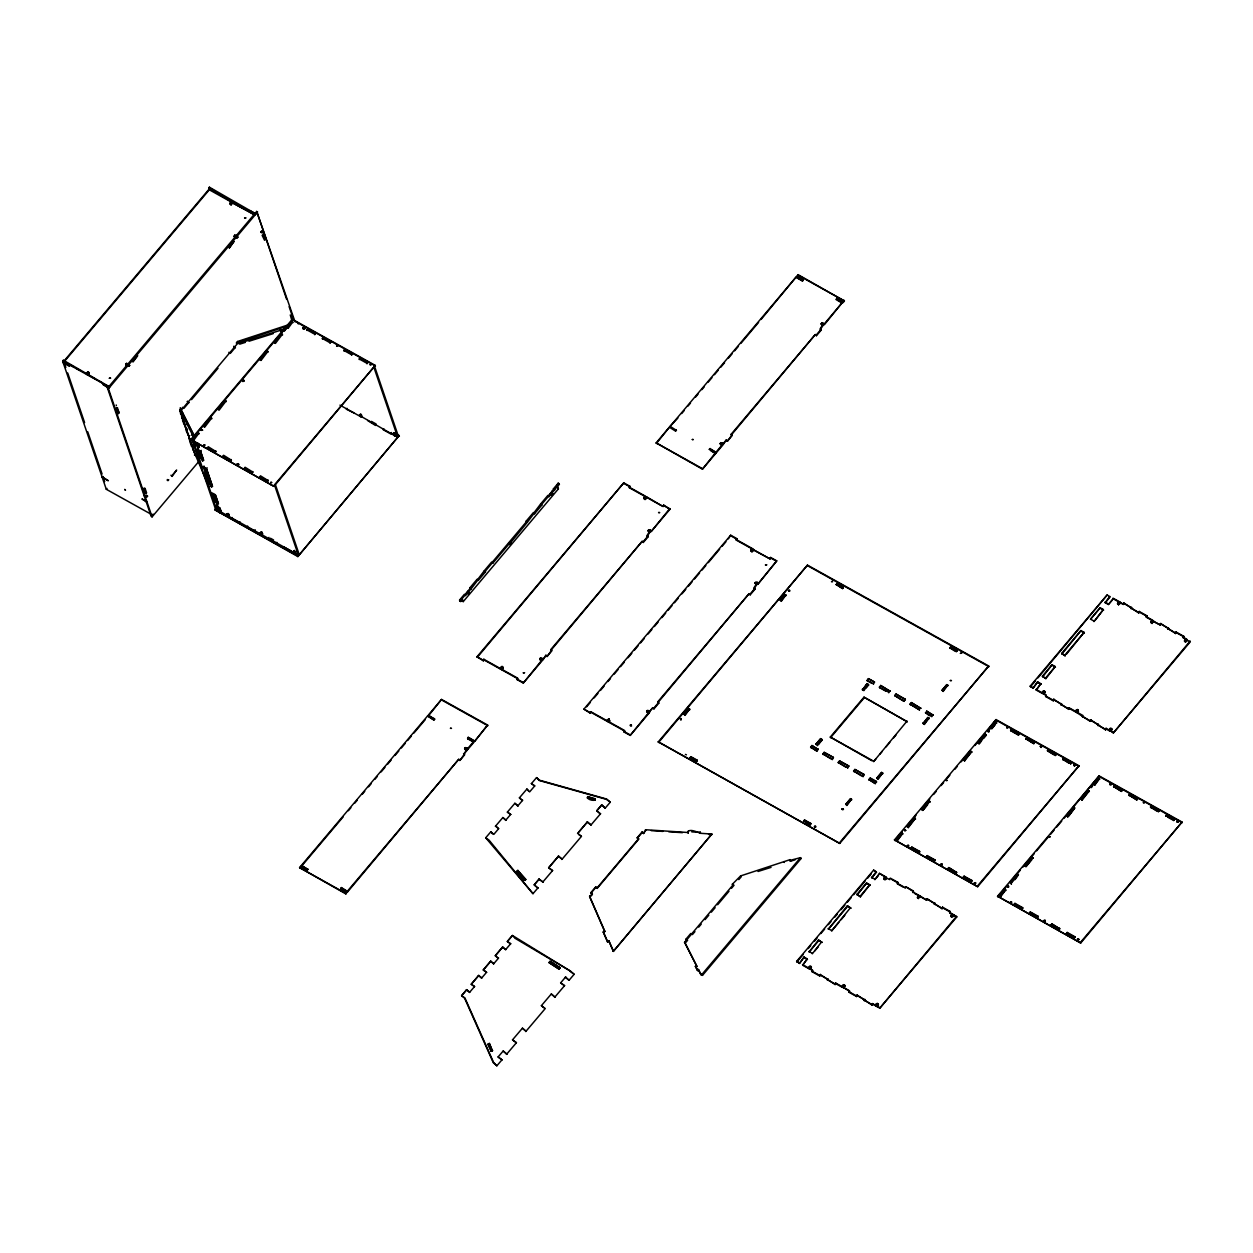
<?xml version="1.0" encoding="UTF-8"?>
<svg xmlns="http://www.w3.org/2000/svg" width="1253" height="1253" viewBox="0 0 1253 1253"><rect width="100%" height="100%" fill="white"/><g stroke="black" fill="none" stroke-linecap="round" stroke-linejoin="round"><path stroke-width="1.5" d="M200.84 430.39L201.999 430.28M227.827 516.126L228.626 516.44M261.329 534.765L262.128 535.094M360.707 416.904L361.506 417.343M394.194 435.668L394.993 435.981M1110.111 784.989L1111.113 785.004M261.219 231.539L261.25 232.275M688.336 831.099L688.226 833.057L688.336 831.099C692.502 828.343 702.134 835.438 700.176 831.867M288.3 324.84L237.569 341.489L237.443 342.492L288.174 325.827M298.261 323.963L298.386 322.976M587.281 798.036L587.845 796.61L595.332 798.834C595.551 802.218 585.511 799.226 587.845 796.61M594.752 800.26L595.332 798.834M146.523 495.577L146.194 496.611L146.758 495.577M262.237 534.138L261.11 534.123L262.457 534.404M294.815 553.074L295.536 552.213L295.614 553.732M395.134 435.12L393.975 434.885L395.322 435.308M685.422 754.416L686.425 754.807M280.359 329.633L280.703 331.262L281.001 330.447M790.11 859.636L790.455 861.265L790.11 859.636L740.601 875.925L732.3 884.289L734.023 885.307L731.501 888.283M116.184 404.985L116.404 405.627M243.708 380.943L242.596 380.802L243.724 380.567M631.528 726.098L630.525 726.082M908.676 846.433L908.3 845.681L907.752 846.527M942.178 865.087L941.504 864.398L941.63 865.322M150.658 513.981L106.286 489.281L62.65 361.099L63.37 360.253L109.81 386.989M231.069 204.928L231.57 203.425L231.069 204.928L230.239 202.688L231.398 202.939L231.648 201.717L208.703 188.06L209.423 187.198L255.878 213.934L249.723 210.52M64.498 361.35L210.018 188.937L209.423 187.198M63.245 362.837L69.385 366.268L69.886 364.764L73.175 366.581M87.334 372.705L88.055 371.859L86.802 373.331M86.316 373.911L86.927 372.486M230.145 204.411L230.991 202.704M231.398 202.939L231.648 201.717M87.459 375.07L87.945 374.506M88.258 373.222L88.869 374.099L88.055 371.859M232.087 202.798L255.142 214.796L208.703 188.06M88.65 373.441L88.336 374.725M231.789 204.067L232.494 203.017M88.477 373.88L88.979 372.36M232.306 203.44L232.572 202.219M127.273 366.142L125.77 364.231L126.49 363.37L127.634 364.545L126.49 363.37M236.488 237.819C237.459 235.016 236.598 239.448 234.264 236.598L234.765 235.094L235.909 236.253L234.765 235.094M125.989 364.889L126.71 364.028M234.264 236.598L235 235.736M125.77 364.231L126.6 365.766M127.414 363.887L128.699 364.607M234.045 235.94L234.875 237.475M235.689 235.595L237.209 236.974L236.003 235.235M198.46 461.918L152.083 516.878L151.159 516.361L107.523 388.179L256.708 211.428L295.035 321.802M236.676 235.611L236.598 236.629M152.083 516.878L108.447 388.696L257.632 211.945M132.881 361.271L137.689 355.57L133.1 361.929L132.176 361.412M260.953 231.852L261.673 230.991M261.172 232.494L261.376 231.586M118.017 414.038L116.122 408.478L116.842 407.632L119.239 412.488L117.594 412.832L119.239 412.488M262.895 234.577L262.175 235.439L264.571 240.294L265.291 239.433L263.819 235.094L263.099 235.94M118.518 413.333L117.046 408.995L117.766 408.133M106.286 489.281L107.006 488.419M236.269 343.04L237.569 341.489M183.878 408.4L188.686 402.699L187.464 401.258L187.778 402.182M230.301 353.393L235.11 347.692L233.872 346.267L234.186 347.191M191.552 399.613L218.022 368.241M182.609 412.707L181.309 414.257L180.385 413.741M144.408 489.375L145.129 488.529L144.205 488.012L143.484 488.858L145.881 493.729L146.601 492.868L145.129 488.529M290.257 314.957L291.933 320.674M190.801 439.537L292.341 319.233L375.273 365.406L273.953 486.368L190.801 439.537L273.953 486.368M191.02 440.195L292.669 319.813L291.182 315.474M193.385 439.004L197.974 432.645L199.117 433.804M203.738 426.74L210.723 417.531L211.867 418.706M218.179 409.637L225.164 400.427L226.307 401.602M260.044 360.034L267.03 350.824L268.173 351.983M274.47 342.93L281.471 333.721L282.614 334.88M287.235 327.816L291.824 321.457L292.967 322.632M285.058 330.275L284.227 331.043L287.47 327.425M145.975 496.172L146.695 495.311M194.309 439.505L198.898 433.162M204.662 427.257L211.647 418.048M219.087 410.154L226.088 400.944M260.953 360.535L267.954 351.341M275.394 343.432L282.395 334.238M288.143 328.333L292.748 321.974M146.194 496.83L146.303 495.624M193.698 445.301L192.398 446.851L191.474 446.334L189.814 441.448M198.052 444.032L199.039 446.929L195.828 445.144L197.661 443.828M171.849 475.764L176.657 470.063L172.068 476.422L170.925 475.247M303.226 328.693L303.806 327.393L302.819 328.474M200.511 451.268L197.316 449.482L200.276 458.175L203.472 459.961L200.511 451.268L201.232 450.407M303.383 329.163L304.714 327.91L305.262 328.568M304.15 329.21L304.871 328.349M207.7 448.214L208.202 446.71L216.096 451.644M307.063 330.479L307.565 328.975L315.474 333.893M152.365 514.936L153.085 514.075M200.276 458.175L202.093 456.859M215.375 452.49L215.876 450.986M314.754 334.755L315.255 333.251M206.432 468.653L203.237 466.868L209.141 484.238L212.352 486.023L206.432 468.653L207.152 467.792M223.05 456.765L223.551 455.262L231.46 460.196M322.428 339.03L322.929 337.527L330.823 342.445M209.141 484.238L210.974 482.938M230.74 461.041L231.225 459.538M330.103 343.306L330.604 341.803M238.853 464.315L238.352 465.818M215.062 501.623L212.102 492.93L215.312 494.716L218.273 503.408L215.062 501.623L215.782 500.761L213.417 493.823M244.57 468.763L245.071 467.244L252.981 472.177M343.948 351.012L344.45 349.509L352.359 354.427M219.839 509L218.022 510.316L215.406 508.859L216.127 507.998L204.302 473.242M252.26 473.039L252.761 471.52M351.639 355.288L352.124 353.785M227.373 513.526C228.046 516.894 226.965 513.15 226.84 513.949L228.485 513.605L228.547 515.813L228.86 514.748M227.216 515.077L228.485 513.605M259.935 477.299L260.436 475.795L268.33 480.729M359.313 359.564L359.815 358.06L367.709 362.978M260.875 534.17L261.282 532.4L260.342 532.603L261.987 532.259L260.875 534.17L228.297 516.032L229.017 515.171M267.609 481.575L268.111 480.071M366.988 363.84L367.489 362.336M273.734 485.725L375.273 365.406M255.126 529.706L254.625 531.225L246.935 526.949L247.655 526.088M360.253 416.435L359.47 415.072L361.35 414.524L360.253 416.435L339.955 405.126M359.627 415.557L360.441 414.007M360.018 415.777L360.582 414.445M260.718 533.731L261.987 532.259M361.663 415.432L361.35 416.513L361.35 414.524M294.345 552.808L294.361 550.819L294.345 552.808L261.799 534.686L262.206 532.917M261.799 534.686L262.77 533.621M268.972 537.412L268.471 538.931L276.146 543.207L276.866 542.345M371.405 421.384L376.025 423.953L375.524 425.456L367.615 420.538M391.375 432.504L390.873 434.008L383.199 429.732L383.919 428.886M294.048 551.9L294.549 550.396L293.641 551.68M395.556 434.29C392.925 436.389 396.214 430.781 393.724 435.073L392.941 433.71L393.912 432.645M293.813 552.15L294.533 551.304M393.113 434.196L393.661 432.865L394.444 434.211M393.505 434.415L394.225 433.554M294.204 552.369L294.925 551.524M274.673 485.522L298.339 555.032L295.269 553.325L295.692 551.555M374.052 367.771L397.718 437.297L394.648 435.574L394.993 433.601M394.648 435.574L395.149 434.071M399.159 435.574L297.854 556.536L399.159 435.574L394.084 432.755M550.49 493.228L551.414 493.745L549.002 496.595L548.078 496.078L550.49 493.228L550.49 494.512L551.946 495.311L552.667 494.449L551.524 493.29L554.546 490.033L553.403 488.874L558.211 483.172L556.755 486.195L558.415 488.858L463.234 601.628L462.498 599.482L460.791 601.503L459.882 601.001L459.553 600.062L464.362 594.361L465.505 595.52L467.917 592.669L466.993 592.168L464.597 595.018L465.505 595.52M466.993 592.168L468.45 594.235L469.17 593.389L468.027 592.215L471.05 588.973L469.906 587.798L477.127 579.246L478.27 580.421L485.491 571.869L484.347 570.695L491.552 562.143L492.695 563.302L509.658 543.207L508.749 542.69L491.787 562.801L492.695 563.302M510.002 543.41L527.356 522.25L526.213 521.091L533.433 512.54L534.577 513.699L541.782 505.147L540.638 503.988L547.859 495.436L549.002 496.595M469.17 593.389L467.714 591.306L470.126 588.456M478.27 580.421L477.346 579.904L484.347 570.695M508.749 542.69L510.19 544.773L511.005 542.894L509.47 541.844L526.432 521.749M534.577 513.699L533.653 513.197L540.638 503.988M552.667 494.449C552.761 492.241 549.409 492.711 553.622 489.531M459.882 601.001L461.59 598.965M460.791 601.503L460.477 600.579L465.286 594.877M471.05 588.973L478.051 579.763M485.256 571.211L492.476 562.66M509.611 542.283L511.005 542.894M527.356 522.25L534.342 513.057M541.562 504.505L548.783 495.953M554.546 490.033L559.136 483.689L558.211 483.172M557.679 486.712L559.136 483.689M468.246 592.873L467.306 593.076M467.714 591.306L468.638 591.823M509.658 543.207L509.658 544.491L508.577 543.504M510.848 542.424L509.47 541.844M551.743 493.948L550.803 494.152L551.946 495.311M466.836 592.967L467.761 593.483M551.727 494.653L550.333 494.042M721.744 443.155L720.115 443.484L722.542 445.379L716.403 452.646L710.044 448.574L709.323 449.42L715.682 453.492L702.447 469.186L656.149 442.873L796.188 276.944L802.562 281.017L803.063 279.513L796.908 276.099L798.114 274.673L844.412 300.971L843.206 302.396L836.847 298.324L836.346 299.843L837.067 298.981M656.368 443.531L669.384 427.195L675.759 431.267M677.889 418.032L670.104 426.333L676.479 430.406M681.679 413.553L684.201 410.561M687.975 406.082L690.497 403.09M695.54 397.107L698.062 394.131M701.852 389.652L704.374 386.66M708.149 382.181L711.939 377.701M714.461 374.71L718.235 370.23M720.757 367.239L724.547 362.759M728.322 358.28L732.112 353.785M734.634 350.809L738.409 346.329M740.93 343.338L758.582 322.413M761.104 319.437L796.188 276.944M803.283 280.171L797.143 276.756L798.114 274.673M483.36 660.832L483.862 659.329L483.36 660.832L477.001 656.76L623.775 482.859L629.914 486.274L629.413 487.793L645.843 496.94L644.214 497.253L645.029 499.508L645.53 497.989L645.029 499.508M347.582 890.993L458.739 759.287L347.801 891.65L341.427 887.578L340.706 888.424L346.862 891.854L345.875 893.922L299.577 867.624L300.783 866.199L307.142 870.271L307.862 869.41L301.503 865.337L427.586 715.949L433.945 720.021L434.666 719.175L428.307 715.103L441.542 699.425L487.621 725.064L474.605 741.4L468.23 737.328L467.745 738.831L473.885 742.262L467.776 749.482L466.946 748.495M477.221 657.418L623.775 482.859M299.796 868.266L300.783 866.199M307.862 869.41L301.722 865.995L343.322 816.69M348.365 810.722L350.887 807.731M354.677 803.251L357.199 800.26M362.242 794.292L364.764 791.301M368.554 786.821L371.076 783.83M374.851 779.35L377.372 776.359M381.163 771.879L384.937 767.4M387.459 764.408L391.249 759.929M395.024 755.449L398.814 750.97M401.336 747.978L405.111 743.499M407.632 740.507L411.423 736.028M413.944 733.036L425.284 719.598M434.666 719.175L428.526 715.745L441.542 699.425M675.524 430.609L676.244 429.763M802.327 280.374L803.063 279.513M629.413 487.793L629.914 486.274M306.922 869.613L307.643 868.768M433.726 719.379L434.446 718.517M484.081 659.986L500.511 669.133L500.37 667.692L501.529 667.927L502.03 666.424L501.31 667.285M500.511 669.133L500.37 667.692M644.12 498.992L644.214 497.253M645.373 497.504L645.624 496.282L629.194 487.135M500.589 668.335L500.902 667.066M541.343 659.689L540.576 660.347L541.343 659.689L542.173 660.691L523.284 683.073L517.144 679.643L517.865 678.797L501.435 669.65L501.701 668.429L502.845 668.663L502.03 666.424M645.765 498.647L646.548 496.799L663.197 506.604L663.698 505.084L662.978 505.946M646.156 498.866L646.062 497.363M501.435 669.65L501.701 668.429M502.845 668.663L502.954 666.941M646.282 498.021L646.548 496.799M710.044 448.574L709.323 449.42M517.144 679.643L517.646 678.139L501.216 668.992M347.081 892.496L340.926 889.082L341.427 887.578M467.745 738.831L468.465 737.986M822.454 325.013L821.169 323.76L821.89 322.898L824.098 324.135L842.267 302.599L836.127 299.185M720.334 444.142L720.835 442.638M821.388 324.402L821.89 322.898M540.466 657.95L539.965 659.454L540.466 657.95L541.39 658.467M648.02 530.52L649.524 532.431L648.02 530.52L649.665 530.176M720.115 443.484L721.618 445.41L721.712 444.376M822.093 324.261L821.999 325.294L821.169 323.76M822.814 323.415L824.317 324.778L842.267 302.599M465.912 749.717L464.628 748.464L465.349 747.602L467.776 749.482M648.24 531.162L648.741 529.659M722.057 442.779L723.263 444.517L726.286 440.022L722.652 444.173M464.847 749.106L465.349 747.602M540.576 660.347L539.745 658.812M465.552 748.965L466.132 750.375L464.628 748.464M466.273 748.119L467.259 748.119M702.447 469.186L715.463 452.85M716.183 451.988L722.323 444.721M726.505 440.664L727.429 441.181L732.253 435.48L731.11 434.321L815.311 334.535L816.455 335.694L821.279 329.993L820.135 328.834L822.767 324.637M843.206 302.396L844.193 300.328M541.703 658.091L542.909 659.83L545.932 655.335L542.909 659.83M663.698 505.084L670.057 509.141L651.184 531.538L649.978 529.8M465.458 749.999L466.226 749.341L467.056 750.343L463.782 754.228L464.691 754.745L459.882 760.446L458.958 759.929M731.329 434.963L815.311 334.535M821.279 329.993L820.355 329.492L823.378 324.981M542.283 659.485L542.377 658.467M650.558 531.194L650.652 530.176M727.429 441.181L732.018 434.822L731.11 434.321M816.236 335.052L821.06 329.351M523.284 683.073L541.954 660.033M546.151 655.992L547.075 656.494L551.884 650.793L550.74 649.634L642.178 541.296L643.322 542.455L648.13 536.754L646.987 535.595L649.618 531.397M651.184 531.538L669.838 508.514M345.875 893.922L346.862 891.854M463.782 754.228L466.836 749.686M467.165 749.137L473.665 741.604L467.51 738.189M474.605 741.4L487.621 725.064M550.96 650.276L642.178 541.296M648.13 536.754L647.206 536.253L650.229 531.742M547.075 656.494L551.665 650.15L550.74 649.634M643.102 541.813L647.911 536.112M459.882 760.446L464.471 754.087L463.547 753.586M590.273 713.192L590.774 711.688L590.273 713.192L583.914 709.12L730.687 535.203L736.827 538.633L736.325 540.137L752.771 549.284L751.127 549.613L751.957 551.853L752.458 550.349L751.957 551.853M586.639 706.802L590.398 702.338M594.173 697.874L597.932 693.426M600.438 690.45L604.212 685.986M607.971 681.522L610.477 678.562M614.236 674.098L618.011 669.635M620.517 666.659L624.276 662.211M628.035 657.747L631.81 653.283M634.316 650.307L638.075 645.859M640.581 642.883L644.355 638.419M648.114 633.971L651.873 629.507M654.379 626.531L658.154 622.068M661.913 617.619L665.672 613.156M668.178 610.18L671.953 605.716M674.459 602.756L678.218 598.292M681.977 593.828L685.751 589.38M688.257 586.404L692.016 581.94M694.522 578.964L699.55 573.028M702.056 570.052L705.815 565.589M708.321 562.613L719.614 549.237M722.135 546.261L725.894 541.813M728.4 538.837L730.687 535.203M736.325 540.137L736.827 538.633M485.71 837.771L489.015 840.09L532.995 893.687L485.71 837.771L490.831 831.788L493.823 834.388L498.631 828.687L495.64 826.087L498.631 828.687M495.342 826.369L502.86 817.536L505.852 820.135L502.86 817.536M507.371 812.116L510.66 814.434L507.371 812.116L514.889 803.283L517.881 805.883L514.889 803.283M519.4 797.848L522.391 800.463L519.4 797.848L526.918 789.03L529.612 791.912L534.733 785.929L531.429 783.595L534.733 785.929M531.429 783.595L536.55 777.612L539.542 780.227L606.703 799.054L610.289 802.171L605.183 808.154L601.581 805.037L596.773 810.738L600.359 813.855L596.773 810.738M505.554 820.417L510.66 814.434M517.583 806.165L522.705 800.181M590.993 712.331L607.439 721.477L607.298 720.036L608.441 720.287L608.942 718.783L608.222 719.629M607.439 721.477L607.815 719.41M751.033 551.336L751.127 549.613M752.286 549.863L752.536 548.642L736.106 539.479M648.177 713.067L648.255 712.049L649.101 713.035L630.212 735.417L624.072 732.003L624.793 731.141L608.347 721.994L608.613 720.773L609.757 721.023L608.942 718.783M752.99 549.722L770.125 558.948L770.626 557.444L769.89 558.305M753.069 551.226L753.382 549.942M608.347 721.994L608.613 720.773M753.21 550.365L753.46 549.143M624.072 732.003L624.558 730.499L608.128 721.352M647.942 712.424L646.658 711.156L649.289 710.827L648.302 710.811M754.948 582.864L756.452 584.775L754.948 582.864L757.579 582.535L756.577 582.52M646.893 711.814L647.378 710.31M755.167 583.522L755.669 582.019M646.658 711.156L647.488 712.691M652.844 707.679L649.211 711.845L652.844 707.679L653.988 708.853L658.796 703.152L657.653 701.978L749.09 593.656L750.234 594.815L755.042 589.114L753.899 587.955L756.546 583.757M776.766 560.858L758.096 583.898L776.766 560.858L770.626 557.444M630.212 735.417L648.882 712.393M658.796 703.152L657.872 702.635L749.09 593.656M755.042 589.114L754.134 588.597L757.157 584.102M653.768 708.196L658.577 702.494M750.014 594.157L754.823 588.456M516.706 871.649L517.849 870.381L525.806 879.512C524.24 883.49 514.372 872.135 517.849 870.381M534.217 884.853L537.803 887.985L534.217 884.853L539.025 879.152L542.925 882.002L539.025 879.152M548.642 867.749L552.542 870.6L548.642 867.749L558.572 856.065L562.174 859.198L558.274 856.347M578.729 832.117L587.453 821.858L591.04 824.991L587.14 822.14M534.514 884.587L539.323 878.886M548.955 867.483L558.572 856.065M577.523 833.543L587.453 821.858M597.07 810.456L601.879 804.755L605.183 808.154M658.295 741.87L807.465 565.119L988.695 666.016L839.745 843.426L658.295 741.87L839.745 843.426M658.514 742.528L807.465 565.119M683.887 714.226L688.696 708.509L689.62 709.026L685.031 715.385L683.887 714.226L688.696 708.509M780.133 600.187L784.942 594.486L785.866 594.987L781.277 601.346L780.133 600.187L784.942 594.486M532.995 893.687L538.101 887.704M542.612 882.284L552.542 870.6M561.861 859.48L581.423 836.393L577.821 833.261M590.743 825.257L600.673 813.589M684.811 714.727L689.62 709.026M781.058 600.688L785.866 594.987M461.605 995.634L464.91 997.952L493.572 1062.403L496.861 1065.802L493.259 1062.669L464.612 998.234L461.605 995.634L466.727 989.651L469.718 992.251L466.429 989.933M471.238 984.231L474.527 986.55L471.238 984.231L478.756 975.398L481.747 977.998L478.458 975.664M483.266 969.963L486.556 972.297L483.266 969.963L490.784 961.129L493.776 963.745L490.487 961.411M495.295 955.71L498.287 958.31L495.295 955.71L502.516 947.158L505.805 949.492L502.516 947.158M507.324 941.457L510.629 943.791L507.324 941.457L512.446 935.474L570.569 971.169L574.156 974.286L569.05 980.269L565.448 977.152L569.05 980.269M461.918 995.352L466.727 989.651M471.535 983.95L478.756 975.398M483.564 969.697L490.784 961.129M495.593 955.428L502.813 946.876M507.622 941.175L512.446 935.474M469.421 992.533L474.527 986.55M481.45 978.28L486.556 972.297M493.478 964.027L498.6 958.044M505.507 949.758L510.629 943.791M690.215 757.548L690.936 756.687L697.075 760.117L696.574 761.62L690.215 757.548L696.574 761.62M836.268 584.493L836.988 583.647L843.128 587.062L842.627 588.565L836.268 584.493L842.627 588.565M690.434 758.206L690.936 756.687M836.487 585.151L836.988 583.647M696.355 760.963L697.075 760.117M842.408 587.923L843.128 587.062M589.991 896.944C588.675 895.973 591.62 897.007 592.403 894.094L590.915 892.59L595.723 886.889L597.211 888.377L595.723 886.889M597.211 888.377L638.732 839.181L637.244 837.693L642.069 831.992L643.556 833.48L642.069 831.992M590.962 893.154L595.786 887.453M637.307 838.241L642.116 832.54M589.928 896.381L592.34 893.53L590.915 892.59M597.148 887.829L638.685 838.633L637.244 837.693M643.494 832.932L645.906 830.081L643.556 833.48M549.253 962.273L550.098 961.286L560.216 967.849L559.073 969.117L548.955 962.555L559.073 969.117M498.083 1056.968L501.967 1059.819L498.083 1056.968L503.189 1051.001L506.792 1054.118L503.189 1051.001M512.508 1039.865L516.408 1042.715L512.508 1039.865L522.438 1028.18L526.041 1031.313L522.438 1028.18M543.786 1007.741L541.39 1005.658L551.32 993.974L554.907 997.106L551.32 993.974M560.639 982.853L564.539 985.688L560.639 982.853L565.745 976.87M496.861 1065.802L501.967 1059.819M506.478 1054.399L516.408 1042.715M525.727 1031.595L545.29 1008.508L541.39 1005.658M554.609 997.372L564.539 985.688M711.861 834.044L613.343 951.387L711.861 834.044L700.02 833.276M810.628 747.07L816.956 751.127L810.628 747.07L811.928 745.519L818.256 749.576L811.928 745.519M871.869 683.386L867.264 680.818L868.345 678.625L874.484 682.039L868.345 678.625M810.848 747.712L812.148 746.161M867.264 680.818L868.564 679.283M820.684 738.612L815.86 744.313L820.684 738.612L822.203 739.975L818.585 744.266M867.092 683.605L862.503 689.964L867.092 683.605L868.627 684.984L866.215 687.834M817.395 745.692L821.984 739.333M863.803 690.685L868.392 684.326M816.737 750.469L818.037 748.918M873.404 684.248L874.484 682.039M871.869 760.743L830.3 737.062L863.99 697.154L907.219 721.744L863.99 697.154M830.52 737.719L864.21 697.811M830.786 758.817L822.876 753.883L824.192 752.348L833.402 757.47L824.192 752.348M885.683 691.092L879.543 687.662L880.624 685.469L890.069 691.249L880.624 685.469M823.096 754.541L824.411 752.99M879.543 687.662L880.843 686.111M832.321 759.678L833.402 757.47M888.753 692.799L889.849 690.591M697.749 970.652L697.107 969.822L698.72 969.963L697.749 970.652L696.01 967.191L696.966 966.502L685.203 943.149L687.599 940.298L685.877 939.28L690.685 933.579L691.766 933.783L733.381 884.477L732.3 884.289M696.966 966.502L684.545 942.334L686.957 939.484L685.877 939.28M686.519 940.11L691.327 934.409L690.685 933.579M692.423 934.597L694.945 931.605M698.72 927.126L701.241 924.134M705.032 919.655L708.806 915.176M711.328 912.184L715.118 907.705M717.64 904.729L728.98 891.275M738.831 879.606L741.243 876.755L740.601 875.925M846.135 767.369L838.241 762.435L839.541 760.9L848.767 766.022L839.541 760.9M894.689 695.556L895.989 694.021L905.199 699.143L904.118 701.351L894.689 695.556L904.118 701.351M838.461 763.093L839.761 761.542M847.67 768.214L848.767 766.022M903.899 700.693L905.199 699.143M803.862 820.825L804.583 819.963L810.722 823.393L810.221 824.897L803.862 820.825L810.221 824.897M954.739 650.996L949.915 647.77L950.635 646.924L957.01 650.996L950.635 646.924M804.081 821.482L804.583 819.963M950.134 648.428L950.855 647.566M861.5 775.92L853.591 770.987L854.906 769.436L864.116 774.573L854.906 769.436M910.038 704.108L919.483 709.903L910.038 704.108L911.338 702.573L920.783 708.352L911.338 702.573M853.826 771.644L855.126 770.094M910.258 704.766L911.573 703.215M810.002 824.239L810.722 823.393M956.274 651.842L956.775 650.338M876.019 758.707L873.529 761.667L907 721.101M879.763 754.275L882.269 751.314M886.012 746.882L889.755 742.449M893.499 738.017L895.989 735.057M863.035 776.766L864.116 774.573M919.248 709.245L920.563 707.694M700.693 974.333L701.837 974.536L800.495 857.647L801.137 858.477L702.494 975.367L700.693 974.333L698.062 969.133M845.759 804.348L850.583 798.647L851.492 799.148L846.903 805.507L845.759 804.348L850.583 798.647M942.005 690.309L946.829 684.608L947.738 685.125L943.149 691.468L942.005 690.309L946.829 684.608M846.683 804.865L851.492 799.148M942.929 690.826L947.738 685.125M868.955 779.538L870.255 777.988L876.411 781.418L875.314 783.611L868.955 779.538L875.314 783.611M926.922 711.767L925.622 713.317L926.703 711.124L933.062 715.197L926.703 711.124M869.175 780.196L870.255 777.988M923.085 723.153L927.893 717.452L928.99 718.063L924.401 724.422L923.085 723.153L924.401 724.422M876.818 778.113L881.626 772.412L882.645 772.976L878.055 779.319L876.818 778.113L881.626 772.412M923.304 723.811L927.893 717.452M877.836 778.677L882.645 772.976M924.181 723.764L928.99 718.063M875.095 782.968L876.411 781.418M931.762 716.732L932.843 714.539M839.526 842.768L988.695 666.016M894.485 839.886L996.025 719.582L1078.974 765.755L977.653 886.717L894.485 839.886L977.653 886.717M894.72 840.544L902.238 831.632M907.25 825.696L916.021 815.296M921.033 809.36L929.82 798.96M933.579 794.496L936.085 791.536M941.097 785.584L943.603 782.624M947.362 778.16L949.868 775.184M954.88 769.248L957.386 766.272M961.161 761.824L969.932 751.424M974.944 745.488L984.968 733.6M988.727 729.152L996.025 719.582M896.85 838.696L901.674 832.994L902.599 833.511L897.994 839.855L896.85 838.696L897.994 839.855M907.203 826.432L914.424 817.88L915.348 818.397L908.347 827.606L907.203 826.432L908.347 827.606M929.084 801.434L921.863 809.986L928.865 800.777L930.008 801.936L928.865 800.777M963.51 759.725L970.73 751.173L971.655 751.69L964.653 760.884L963.51 759.725L964.653 760.884M981.491 740.93L979.094 743.781L978.17 743.264L985.171 734.07L986.315 735.229L983.903 738.08M995.446 724.391L991.843 728.666L990.919 728.165L995.509 721.806L996.652 722.965L995.509 721.806M897.085 839.353L901.674 832.994M907.423 827.09L914.424 817.88M963.729 760.383L970.73 751.173M978.17 743.264L985.171 734.07M988.758 730.609L987.928 731.392L995.728 722.464M897.774 839.212L902.599 833.511M908.127 826.949L915.348 818.397M927.596 804.786L922.788 810.487L929.789 801.293M964.434 760.242L971.655 751.69M979.094 743.781L986.08 734.571M991.843 728.666L996.433 722.323M799.477 963.447L804.066 957.104L799.477 963.447L796.642 961.349L873.639 870.115L876.473 872.229L871.665 877.93L876.254 871.571M796.861 962.006L803.173 954.52M808.232 948.537L810.754 945.545M814.528 941.066L817.066 938.074M820.84 933.579L824.631 929.1M828.421 924.604L830.943 921.613M834.733 917.133L837.255 914.142M841.045 909.647L844.835 905.167M847.357 902.176L851.147 897.696M853.669 894.705L865.024 881.235M867.546 878.243L871.336 873.764M1033.02 688.242L1037.625 681.898L1033.02 688.242L1030.201 686.143L1107.198 594.909L1110.033 597.023L1105.209 602.724L1108.419 604.51L1113.228 598.809L1108.419 604.51M1030.42 686.801L1035.464 680.818M1037.985 677.826L1107.198 594.909M818.726 940.643L809.093 952.045L818.507 940.001L821.921 942.428L818.507 940.001M847.592 906.436L828.343 929.24L847.373 905.778L850.803 908.221L847.373 905.778M857.005 894.376L866.622 882.973L869.833 884.759L860.419 896.819L857.005 894.376L860.419 896.819M857.224 895.034L866.622 882.973M1042.433 676.197L1052.05 664.795L1055.261 666.565L1045.848 678.625L1042.433 676.197L1045.848 678.625M1061.683 653.393L1065.097 655.82L1061.683 653.393L1080.932 630.572L1084.127 632.358L1066.303 654.395M1100.181 607.768L1090.549 619.17L1100.181 607.768L1103.376 609.553L1095.185 620.188M1105.209 602.724L1109.798 596.365M1042.653 676.839L1052.05 664.795M1061.902 654.035L1080.932 630.572M809.845 966.517L808.827 968.663L802.672 965.233L807.261 958.89L804.066 957.104M812.304 953.831L821.702 941.77M838.774 922.474L831.553 931.026L850.583 907.564M860.2 896.161L869.833 884.759M874.86 879.716L879.449 873.357L885.605 876.771L885.338 877.993L884.195 877.758L884.806 878.619L884.195 877.758M802.672 965.233L807.261 958.89M814.716 950.98L818.319 946.704M841.17 919.624L844.788 915.348M876.066 878.29L878.478 875.44M1043.404 691.311L1042.371 693.457L1036.231 690.027L1040.82 683.684L1037.625 681.898M1045.629 677.983L1055.261 666.565M1064.878 655.162L1084.127 632.358M1093.979 621.613L1103.376 609.553M1036.231 690.027L1040.82 683.684M808.827 968.663L809.328 967.144M884.085 879.481L884.587 877.977M885.338 877.993L885.605 876.771M1118.553 604.792L1119.054 603.288L1118.553 604.792L1117.739 602.552L1118.898 602.787L1119.148 601.565L1113.009 598.151M819.775 976.009L820.276 974.505L819.775 976.009L812.101 971.733L812.821 970.887L809.516 968.522L810.237 967.661L810.863 968.538M810.769 967.034L811.396 967.911L810.331 965.953M885.01 879.998L885.511 878.478L886.122 879.355M886.043 877.852L889.818 879.653M911.166 847.921L911.886 847.059L919.561 851.335L919.06 852.839L911.166 847.921L919.06 852.839M1011.265 729.324L1010.764 730.828L1011.265 729.324L1019.159 734.242L1018.438 735.104L1012.299 731.674M1042.371 693.457L1042.997 691.092M1117.645 604.275L1118.271 601.926M810.644 967.88L811.255 966.47M885.902 878.713L886.513 877.288M911.385 848.563L911.886 847.059M1053.319 700.803L1053.82 699.299L1053.319 700.803L1045.644 696.527L1046.365 695.681L1043.076 693.316L1044.939 692.705L1043.89 690.748M1119.289 603.93L1120.072 602.082L1123.361 604.447L1123.863 602.944L1123.142 603.789M1119.681 604.15L1119.587 602.662M1043.295 693.958L1043.796 692.455M1044.939 692.705L1044.798 691.264M1119.806 603.304L1120.072 602.082M812.101 971.733L812.586 970.229L809.516 968.522M889.583 878.995L890.319 878.149L897.994 882.425L897.493 883.929L903.632 887.343M1045.644 696.527L1046.145 695.023L1043.076 693.316M918.841 852.197L919.561 851.335M1018.438 735.104L1018.94 733.6M897.493 883.929L897.994 882.425M1138.726 612.999L1139.228 611.495L1138.726 612.999L1123.863 602.944M1131.036 608.723L1131.537 607.219M926.531 856.472L927.251 855.611L934.926 859.887L934.425 861.391L926.531 856.472L934.425 861.391M1025.894 738.722L1026.614 737.876L1034.305 742.152L1033.803 743.655L1025.894 738.722L1033.803 743.655M926.75 857.115L927.251 855.611M1026.113 739.38L1026.614 737.876M835.125 984.56L835.626 983.057L835.125 984.56L820.276 974.505M905.167 888.205L905.668 886.701L913.343 890.977L912.857 892.481L913.343 890.977M827.45 980.285L827.951 978.781M1068.684 709.355L1069.185 707.851L1068.684 709.355L1053.82 699.299M1061.009 705.079L1061.51 703.575M934.205 860.748L934.926 859.887M1033.584 742.998L1034.305 742.152M1152.071 623.446L1152.572 621.927L1152.071 623.446L1151.241 621.206L1152.87 620.877L1146.401 617.275L1146.902 615.771L1139.228 611.495M1146.401 617.275L1146.902 615.771M835.845 983.699L842.329 987.317L843.347 985.171M917.697 896.396L917.588 898.135L919.107 895.425L912.623 891.823M842.329 987.317L842.423 985.578M842.642 986.236L842.956 984.952M917.916 897.054L918.214 895.77M1069.404 708.509L1075.873 712.111L1076.907 709.965M856.66 996.542L857.162 995.039L856.66 996.542L848.97 992.266L849.691 991.421L843.018 987.176L843.755 986.315L844.365 987.192M844.271 985.688L844.898 986.565L843.833 984.607M918.512 898.652L919.013 897.132L920.156 897.383L920.015 895.942L926.687 900.187L927.189 898.683L926.468 899.529M1075.873 712.111L1076.515 709.746M1151.147 622.929L1151.993 621.222M1152.4 621.441L1152.65 620.219L1146.182 616.617M843.253 987.818L843.755 986.315M844.146 986.534L844.757 985.124M919.404 897.367L920.015 895.942M1090.204 721.336L1090.705 719.833L1090.204 721.336L1076.797 712.612L1077.298 711.109L1078.457 711.359L1077.392 709.402M1153.089 621.3L1160.247 624.981L1160.748 623.477L1160.027 624.323M1076.797 712.612L1077.298 711.109M1152.791 622.584L1153.574 620.736M948.051 868.454L955.945 873.372L948.051 868.454L948.772 867.593L956.665 872.527L948.772 867.593M1053.789 754.776L1047.43 750.704L1048.15 749.858L1056.044 754.776L1048.15 749.858M948.27 869.096L948.991 868.251M1047.649 751.361L1048.369 750.5M848.97 992.266L849.471 990.763L843.018 987.176M1082.529 717.061L1083.031 715.557L1076.578 711.97M955.726 872.73L956.446 871.869M1055.324 755.637L1055.825 754.134M942.052 908.738L942.554 907.235L942.052 908.738L927.189 898.683M934.378 904.462L934.879 902.959M1175.612 633.532L1176.113 632.029L1175.612 633.532L1160.748 623.477M1167.921 629.257L1168.422 627.753M963.4 877.006L964.121 876.145L971.811 880.42L971.31 881.924L963.4 877.006L971.31 881.924M1069.154 763.328L1062.779 759.255L1063.499 758.41L1071.409 763.328L1063.499 758.41M963.635 877.648L964.121 876.145M1062.998 759.913L1063.719 759.052M872.01 1005.094L872.511 1003.59L872.01 1005.094L857.162 995.039M864.335 1000.818L864.836 999.314M1105.569 729.888L1106.07 728.385L1105.569 729.888L1090.705 719.833M1097.894 725.612L1098.38 724.109M971.091 881.282L971.811 880.42M1070.688 764.189L1071.19 762.685M951.168 915.05L951.074 916.773L951.7 914.424L952.797 914.721L949.727 913.014L950.228 911.511L942.554 907.235M949.727 913.014L950.228 911.511M1185.542 642.084L1186.043 640.581L1185.542 642.084L1184.727 639.844L1186.356 639.516L1183.286 637.808L1183.787 636.305L1176.113 632.029M1183.286 637.808L1183.787 636.305M872.73 1004.233L875.8 1005.955L876.834 1003.81M875.8 1005.955L875.91 1004.217M952.327 915.285L952.578 914.063L949.508 912.356M876.129 1004.875L876.442 1003.59M1106.289 729.042L1109.359 730.75L1110.393 728.604M951.998 917.29L952.499 915.786L953.643 916.021L953.502 914.58L956.791 916.945L879.794 1008.179L876.724 1006.457L877.225 1004.953L878.384 1005.204L877.319 1003.246M977.434 886.059L1078.974 765.755M1109.359 730.75L1109.453 729.011M1184.618 641.567L1184.727 639.844M1185.871 640.079L1186.137 638.858L1183.067 637.15M876.724 1006.457L877.225 1004.953M877.633 1005.172L878.243 1003.763M953.11 916.648L953.502 914.58M1186.575 639.954L1190.35 641.74L1113.353 732.974L1110.064 730.609L1110.784 729.747L1111.395 730.624M1111.536 729.779L1110.863 728.04M1110.283 731.251L1110.784 729.747M1111.176 729.966L1111.787 728.557M1186.669 641.442L1187.061 639.375M879.794 1008.179L956.572 916.288M1113.353 732.974L1190.131 641.082M997.56 896.208L1099.1 775.889L1182.033 822.062L1080.712 943.023L997.56 896.208L1080.712 943.023M997.78 896.85L1007.804 884.978M1010.31 882.002L1020.349 870.115M1022.855 867.154L1034.132 853.779M1036.638 850.818L1047.931 837.443M1050.437 834.467L1054.196 830.019M1056.702 827.043L1061.714 821.107M1064.22 818.131L1099.1 775.889M999.925 895.002L1004.734 889.301L1005.658 889.818L1001.069 896.177L999.925 895.002L1001.069 896.177M1010.278 882.754L1011.422 883.913L1010.278 882.754L1017.483 874.187L1018.407 874.704L1015.024 879.637M1032.143 857.741L1024.923 866.293L1031.924 857.083L1033.067 858.258L1031.924 857.083M1073.79 807.48L1066.569 816.032L1073.79 807.48L1074.714 807.997L1068.919 815.781M1081.01 798.928L1088.23 790.377L1089.155 790.894L1082.153 800.087L1081.01 798.928L1082.153 800.087M1093.759 783.814L1098.583 778.113L1099.492 778.63L1094.903 784.989L1093.759 783.814L1094.903 784.989M1000.145 895.66L1004.734 889.301M1010.498 883.396L1017.483 874.187M1081.229 799.586L1088.23 790.377M1091.817 786.931L1090.987 787.698L1098.583 778.113M1000.849 895.519L1005.658 889.818M1011.187 883.255L1018.407 874.704M1031.861 859.683L1025.847 866.81L1032.848 857.6M1067.713 817.207L1074.714 807.997M1081.934 799.445L1089.155 790.894M1094.683 784.331L1099.492 778.63M1014.225 904.227L1014.961 903.366L1022.636 907.642L1022.135 909.161L1014.225 904.227L1022.135 909.161M1113.604 786.492L1114.324 785.631L1122.015 789.907L1121.513 791.41L1113.604 786.492L1121.513 791.41M1014.46 904.885L1014.961 903.366M1113.823 787.135L1114.324 785.631M1021.915 908.503L1022.636 907.642M1121.278 790.768L1122.015 789.907M1029.59 912.779L1030.311 911.918L1037.985 916.194L1037.484 917.713L1029.59 912.779L1037.484 917.713M1128.969 795.029L1136.863 799.962L1128.969 795.029L1129.689 794.183L1137.583 799.101L1129.689 794.183M1029.809 913.437L1030.311 911.918M1129.188 795.686L1129.908 794.825M1037.265 917.055L1037.985 916.194M1136.643 799.304L1137.364 798.459M1057.485 928.833L1051.11 924.761L1051.831 923.9L1059.74 928.833L1051.831 923.9M1156.848 811.098L1150.489 807.026L1151.209 806.165L1159.119 811.098L1151.209 806.165M1051.33 925.419L1052.066 924.557M1150.708 807.668L1151.429 806.822M1059.02 929.695L1059.521 928.175M1158.383 811.944L1158.884 810.44M1066.475 933.313L1067.196 932.451L1074.87 936.727L1074.369 938.246L1066.475 933.313L1074.369 938.246M1166.574 814.716L1166.073 816.22L1166.574 814.716L1174.468 819.634L1173.748 820.496L1167.608 817.081M1066.695 933.971L1067.196 932.451M1074.15 937.589L1074.87 936.727M1173.748 820.496L1174.249 818.992M1080.493 942.381L1182.033 822.062M167.322 479.523L167.26 480.385M228.657 515.609L227.607 515.343L228.657 514.999M361.522 416.513L360.488 416.247L361.537 415.902M1041.447 747.446L1041.18 746.584L1040.632 747.43M1011.751 902.74L1010.811 902.833M536.55 777.612L539.244 780.509L606.389 799.336L610.289 802.171M526.918 789.03L528.609 791.035M490.831 831.788L492.523 833.809M525.806 879.512L517.552 870.663M581.423 836.393L578.714 834.592M512.132 935.756L515.437 938.09M550.098 961.286L560.216 967.849M487.981 1044.156L491.301 1051.314L487.981 1044.156L489.359 1043.42L492.382 1050.86L489.359 1043.42M515.14 938.356L570.569 971.169M574.156 974.286L570.256 971.451M286.42 328.443L237.209 343.917L181.168 410.326L192.931 433.679L191.96 434.368L192.617 435.183M697.107 969.822L695.352 966.361L696.323 965.671M681.146 719.848L680.912 718.909L680.708 719.88M491.301 1051.314L492.68 1050.578M182.405 413.803L181.309 414.257L179.978 411.297M181.857 418.095L183.878 418.157M182.421 419.724L184.081 424.61L186.102 424.673M187.574 429.012L186.478 429.466L185.162 426.506L188.702 435.981L189.798 435.527M193.964 438.597L191.834 434.118L192.931 433.679M189.25 439.819L191.286 439.881M193.495 446.397L192.398 446.851L188.858 437.36L190.174 440.336M198.146 447.838L199.243 447.384L197.77 443.045L196.658 443.499L198.146 447.838L196.549 444.282M194.982 450.735L193.87 451.19L192.555 448.229L208.938 486.853M199.619 452.192L200.731 451.738L203.675 460.431L202.579 460.869L198.037 448.637L202.579 460.869M194.434 455.027L196.455 455.09M211.459 486.947L205.539 469.562L206.635 469.108L212.556 486.493L211.459 486.947L204.537 467.745M217.38 504.332L218.476 503.878L215.516 495.186L214.42 495.64L217.38 504.332L215.782 500.761M218.852 508.671L219.948 508.217L221.436 512.555L220.324 513.01L217.27 505.116L220.324 513.01M607.533 941.958L608.958 940.878L607.533 941.958L603.319 932.232L604.745 931.136L589.552 896.13M603.319 932.232L604.745 931.136M1074.651 766.209L1074.651 765.223L1074.354 766.209M239.715 344.152L245.306 342.398M249.034 341.223L273.248 333.611M789.813 860.451L800.495 857.647M758.018 871.477L771.049 867.374M790.455 861.265L795.216 859.762M691.766 831.867L700.223 832.415M645.358 829.721L688.179 832.509M651.247 830.645L662.931 831.412M668.773 831.788L682.399 832.681M708.54 834.373L711.923 834.592M233.716 346.58L235.439 347.598L234.358 347.394M228.907 352.281L229.377 352.892M187.292 401.586L188.373 401.774M187.934 402.401L189.031 402.589M182.484 407.288L182.954 407.883M799.994 858.258L801.137 858.477M587.547 796.877L595.034 799.101M587.579 797.754L595.065 799.978M832.384 581.079L831.475 581.752L832.603 581.737M798.333 275.315L844.412 300.971M836.847 298.324L842.987 301.754M796.407 277.602L802.562 281.017M837.881 300.689L842.486 303.257M822.109 323.556L823.033 324.057M815.546 335.193L816.455 335.694M1124.082 603.586L1131.772 607.862M1139.447 612.137L1147.121 616.413M1160.967 624.119L1168.642 628.395M1176.332 632.671L1184.007 636.947M1130.817 608.065L1138.507 612.341M1167.702 628.599L1175.377 632.875M1113.228 598.809L1119.368 602.223M1120.292 602.74L1123.361 604.447M1153.794 621.394L1160.247 624.981M1117.739 602.552L1118.365 603.413M1151.241 621.206L1151.867 622.068M1117.41 603.617L1118.334 604.134M1150.927 622.271L1151.836 622.788M1184.398 640.909L1185.322 641.426M1104.989 602.066L1108.2 603.852M1100.4 608.425L1103.611 610.211M1090.549 619.17L1093.759 620.955M1081.151 631.23L1084.346 633.016M726.286 440.022L727.21 440.539M721.055 443.28L721.979 443.797M710.263 449.232L716.403 452.646M711.077 450.939L715.682 453.492M214.404 190.848L209.799 188.279L63.026 362.195L69.166 365.61M209.298 189.798L231.868 202.359M232.792 202.876L253.842 214.592M230.239 202.688L230.865 203.566M229.925 203.769L230.834 204.27M656.149 442.873L702.228 468.528M1052.269 665.437L1055.48 667.222M261.799 231.413L262.363 232.682L261.063 232.181M1037.844 682.54L1041.039 684.326M1044.109 691.405L1045.033 691.907M1077.611 710.059L1078.316 709.918M1111.098 728.698L1112.006 729.199M1111.317 729.121L1111.928 729.998M1110.612 729.262L1109.986 728.385M1075.982 710.373L1076.593 711.25M1043.091 692.596L1042.48 691.719M1030.201 686.143L1032.801 687.599M1036.012 689.385L1042.151 692.799M1069.185 707.851L1075.654 711.453M1106.07 728.385L1109.14 730.092M1110.064 730.609L1113.134 732.316M1054.039 699.957L1061.73 704.233M1090.924 720.491L1098.615 724.767M1045.425 695.885L1053.1 700.161M1060.79 704.437L1068.464 708.712M1082.31 716.418L1089.985 720.694M1097.659 724.97L1105.35 729.246M807.699 565.761L988.93 666.674M837.208 584.29L843.347 587.72M949.915 647.77L956.055 651.2M730.906 535.861L737.046 539.276M770.846 558.102L775.45 560.655M753.679 549.801L770.125 558.948M750.813 550.693L751.737 551.195M623.994 483.517L630.134 486.931M663.918 505.742L670.057 509.157M646.767 497.441L661.553 505.679M643.885 498.334L644.809 498.851M294.251 320.831L375.493 366.064M785.161 595.128L786.085 595.645M947.049 685.25L947.973 685.767M306.844 329.821L314.534 334.097M322.209 338.373L329.884 342.649M343.729 350.354L351.404 354.63M359.094 358.906L366.769 363.182M755.888 582.661L756.812 583.178M1099.32 776.547L1182.252 822.72M996.26 720.24L1079.193 766.413M1114.543 786.289L1122.234 790.565M1166.794 815.374L1174.468 819.634M1150.489 807.026L1158.164 811.302M1165.854 815.578L1173.528 819.838M1011.484 729.966L1019.159 734.242M1026.849 738.518L1034.524 742.794M1098.803 778.771L1099.727 779.288M287 327.158L287.924 327.675M1010.544 730.17L1018.219 734.446M1047.43 750.704L1055.104 754.979M1062.779 759.255L1070.454 763.531M648.96 530.317L649.884 530.818M558.525 484.112L559.449 484.613M990.7 727.507L991.624 728.024M749.31 594.298L750.234 594.815M558.415 488.858L556.755 486.195M553.403 488.874L554.312 489.39M642.397 541.954L643.322 542.455M1088.45 791.035L1089.374 791.536M551.21 492.382L552.761 493.431M551.524 493.29L552.448 493.807M985.391 734.712L986.315 735.229M550.647 493.666L551.414 493.745M274.25 342.273L275.174 342.789M905.418 699.8L895.989 694.021M867.029 680.175L873.184 683.59M879.324 687.02L888.534 692.142M925.403 712.659L931.543 716.089M927.157 714.179L930.227 715.886M977.951 742.622L978.875 743.139M867.311 684.263L868.627 684.984M928.113 718.11L929.209 718.721M540.873 504.63L541.782 505.147M862.283 689.307L863.583 690.027M970.95 751.816L971.874 752.333M395.995 434.352L399.394 436.232M259.81 359.376L260.734 359.893M360.629 415.369L359.47 415.072M394.115 434.024L392.941 433.71M393.724 435.073L360.942 416.294M1066.569 816.032L1067.493 816.549M526.213 521.091L527.121 521.608M243.99 380.646L243.082 380.129L244.147 381.069M243.27 381.492L242.502 381.413M509.783 542.753L510.691 543.269M508.89 543.129L509.814 543.645M830.3 737.062L873.31 761.01M820.903 739.254L822.203 739.975M881.861 773.054L882.864 773.618M217.944 408.979L218.868 409.496M815.86 744.313L817.16 745.034M870.49 778.646L876.63 782.06M1024.703 865.635L1025.627 866.152M822.876 753.883L832.102 759.02M838.241 762.435L847.451 767.572M853.591 770.987L862.816 776.124M921.644 809.328L922.568 809.845M484.566 571.352L485.491 571.869M914.643 818.538L915.567 819.055M203.519 426.083L204.427 426.6M202.704 430.171L201.326 429.591L202.25 430.108M88.274 372.501L89.198 373.018M65.281 362.195L68.351 363.903M76.464 368.413L79.738 370.246M87.24 374.412L95.463 379.001M98.736 380.818L102.026 382.651M108.275 386.128L103.889 384.217M688.915 709.167L689.839 709.684M850.803 799.289L851.727 799.806M469.906 587.798L470.83 588.315M62.65 361.099L108.729 386.754M109.089 387.85L102.95 384.42L107.774 387.647M107.523 388.179L108.447 388.696M1004.953 889.959L1005.877 890.476M188.702 435.981L186.117 430.578M193.166 438.346L194.09 438.863M901.894 833.652L902.818 834.153M468.027 592.215L468.951 592.732M207.465 447.572L215.156 451.847M222.83 456.123L230.505 460.399M244.351 468.105L252.041 472.381M259.716 476.657L267.39 480.933M224.585 457.627L229.189 460.196M467.15 592.591L467.917 592.669M1015.181 904.024L1022.855 908.3M1030.53 912.576L1038.22 916.851M1067.415 933.109L1075.09 937.385M1051.11 924.761L1058.801 929.037M912.106 847.717L919.796 851.993M927.471 856.269L935.145 860.545M964.356 876.802L972.03 881.078M116.122 408.478L117.046 408.995M462.31 601.127L463.234 601.628M459.553 600.062L460.477 600.579M653.064 708.337L653.988 708.853M649.821 712.19L648.615 710.451M647.613 710.952L648.521 711.469M545.932 655.335L546.856 655.852M649.101 713.035L648.255 712.049M540.685 658.608L541.609 659.109M691.155 757.345L697.294 760.759M804.802 820.621L810.942 824.035M609.757 721.023L609.146 720.146M607.298 720.036L607.909 720.914M590.774 711.688L607.204 720.835M892.073 879.653L898.213 883.067M913.578 891.619L905.668 886.701M927.424 899.325L935.098 903.601M942.773 907.877L950.447 912.153M897.273 883.271L904.948 887.547M934.158 903.805L941.833 908.08M583.914 709.12L590.053 712.534M623.837 731.345L629.993 734.775M876.473 872.229L873.639 870.115M885.824 877.429L879.449 873.357M914.471 893.373L919.326 896.083M920.25 896.6L926.687 900.187M953.721 915.238L956.791 916.945M953.016 915.16L953.643 916.021M920.156 897.383L919.545 896.506M883.866 878.823L884.79 879.34M917.368 897.477L918.292 897.994M950.855 916.115L951.779 916.632M502.249 667.082L503.173 667.598M226.84 513.949L227.983 515.124M260.342 532.603L261.642 534.248M270.507 538.273L273.577 539.98M293.813 551.242L294.956 552.416M227.373 515.516L221.217 512.101L219.745 507.747L216.55 505.961L218.022 510.316M483.862 659.329L500.292 668.476M297.619 555.893L214.686 509.72L297.854 556.536M477.001 656.76L483.141 660.19M516.925 679.001L523.065 682.415M871.446 877.272L874.641 879.058M866.841 883.631L870.052 885.417M143.766 494.935L144.581 495.17M143.985 495.593L144.909 496.11M101.994 476.688L108.353 480.76L102.213 477.33L102.934 476.485L104.688 481.591M146.538 501.482L141.934 498.913L146.758 502.124M441.761 700.067L487.84 725.722M828.123 928.583L831.334 930.368M468.23 737.328L474.386 740.758M433.945 720.021L427.586 715.949M467.557 748.84L466.586 747.743M465.568 748.26L466.492 748.761M467.056 750.343L466.226 749.341M808.874 951.403L812.085 953.173M458.739 759.287L459.663 759.788M804.285 957.746L807.496 959.532M810.55 966.611L811.474 967.112M844.052 985.25L844.976 985.766M877.539 1003.904L878.463 1004.405M810.08 967.175L809.454 966.298M878.384 1005.204L877.758 1004.326M809.548 967.802L808.921 966.924M796.642 961.349L799.257 962.805M802.453 964.591L808.592 968.005M835.626 983.057L842.11 986.659M872.511 1003.59L875.581 1005.298M876.505 1005.814L879.575 1007.522M820.496 975.147L828.17 979.423M857.381 995.696L865.056 999.972M811.866 971.091L819.556 975.351M827.231 979.627L834.905 983.903M848.751 991.624L856.425 995.9M864.116 1000.176L871.79 1004.436M341.662 888.22L347.801 891.65M301.002 866.841L307.142 870.271M299.577 867.624L345.656 893.279M262.707 231.836L262.034 232.76M280.907 330.04L280.186 329.445L280.782 331.043M517.019 871.368L524.96 880.514M783.751 861.641L784.394 862.456M684.545 942.334L685.203 943.149M695.352 966.361L696.01 967.191M701.837 974.536L702.494 975.367M194.481 436.154L180.933 409.465L179.821 409.919L193.385 436.608M698.72 969.963L701.335 975.147M191.834 434.118L193.714 437.83M182.781 418.596L181.466 415.636L185.005 425.127M203.957 466.006L205.539 469.562M212.117 493.729L214.545 499.461L214.279 498.694M608.958 940.878L613.281 950.839M589.615 896.694L604.792 931.699M609.021 941.426L613.343 951.387M603.257 931.668L607.486 941.41M823.127 323.039L823.707 324.433M722.746 443.155L723.263 444.517M721.023 444.001L721.618 445.41M758.096 583.898L757.579 582.535M757.485 583.553L756.89 582.159M540.669 659.313L541.249 660.723M374.772 366.91L398.438 436.436M353.769 412.817L346.314 409.198L347.034 408.337M256.708 211.428L286.624 299.326M289.114 306.64L293.484 319.452M275.409 484.66L299.075 554.186M271.212 484.848L270.507 483.721M291.276 551.101L283.601 546.825M238.148 464.44L237.428 465.302M261.595 533.308L260.89 532.18M237.741 466.21L237.021 465.082M239.981 521.812L239.26 522.673L231.586 518.397L232.306 517.536M204.239 447.556L203.519 446.428M194.356 440.79L195.828 445.144M193.087 440.32L202.438 467.761M191.74 439.333L215.406 508.859M181.199 410.765L180.213 407.851L181.137 408.384L179.837 409.935L195.358 455.528M127.728 363.527L128.307 364.921M116.842 407.632L118.737 413.192M63.37 360.253L63.746 361.334M63.966 361.992L65.845 367.489M67.709 373.002L84.593 422.574M87.71 431.752L102.088 473.994M109.371 378.265L110.53 378.14L109.371 378.265M200.621 429.622L201.78 429.638L200.668 429.481M203.722 445.16L204.881 445.05L203.722 445.16M237.224 463.814L238.383 463.704L237.224 463.814M237.443 464.471L238.603 464.487L237.49 464.346M242.377 380.145L243.536 380.035L242.377 380.145M244.601 218.038L245.76 217.928L244.601 218.038M270.711 482.468L271.87 482.483L270.742 482.327M303.101 327.425L304.26 327.44L303.132 327.299M303.32 328.082L304.479 327.957L303.32 328.082M336.603 346.079L337.762 345.969L336.603 346.079M370.089 364.717L371.248 364.607L370.089 364.717M450.485 728.338L451.487 728.353L450.516 728.228M523.347 672.83L524.506 672.72L523.347 672.83M630.275 725.189L631.434 725.064L630.275 725.189M658.577 512.602L659.736 512.618L658.624 512.477M692.298 439.568L693.301 439.584L692.329 439.458M765.489 564.962L766.648 564.852L765.489 564.962M788.435 590.445L789.594 590.335L788.435 590.445M788.654 591.103L789.813 591.118L788.701 590.977M814.434 826.4L815.593 826.291L814.434 826.4M814.654 827.043L815.813 827.074L814.701 826.917M842.032 808.874L843.191 808.89L842.079 808.733M842.251 809.516L843.426 809.407L842.251 809.516M904.541 830.614L905.7 830.504L904.541 830.614M904.321 829.956L905.48 829.972L904.353 829.831M907.407 845.509L908.582 845.399L907.407 845.509M940.925 864.163L942.084 864.053L940.925 864.163M946.062 780.494L947.221 780.384L946.062 780.494M950.307 680.583L951.466 680.598L950.354 680.442M960.456 653.33L961.615 653.205L960.456 653.33M974.395 882.801L975.554 882.692L974.395 882.801M974.615 883.459L975.774 883.475L974.662 883.334M988.037 731.689L989.197 731.705L988.069 731.564M1006.785 727.774L1007.945 727.664L1006.785 727.774M1007.381 886.278L1008.54 886.153L1007.381 886.278M1007.6 886.92L1008.759 886.936L1007.647 886.795M1010.482 901.831L1011.641 901.847L1010.529 901.69M1040.288 746.428L1041.447 746.318L1040.288 746.428M1043.984 920.485L1045.143 920.36L1043.984 920.485M1044.203 921.127L1045.362 921.018L1044.203 921.127M1049.137 836.816L1050.296 836.832L1049.168 836.675M1073.774 765.066L1074.933 764.956L1073.774 765.066M1077.47 939.124L1078.629 939.014L1077.47 939.124M1077.69 939.766L1078.849 939.656L1077.69 939.766M1109.86 784.08L1111.019 783.971L1109.86 784.08M1143.362 802.734L1144.522 802.75L1143.394 802.609M1176.833 821.373L1177.992 821.388L1176.88 821.248M1177.068 822.031L1178.227 821.921L1177.068 822.031M680.16 718.721L681.319 718.658L680.16 718.721M146.993 496.799L147.682 496.094L147.04 496.658M167.98 480.572L168.607 479.836L167.98 480.572M237.287 237.788L237.913 237.052L237.287 237.788M129.012 366.064L129.701 365.39L129.012 366.064M124.752 489.5L125.535 490.174L124.799 489.469M233.935 241.531L229.346 247.89L233.935 241.531"/></g></svg>
